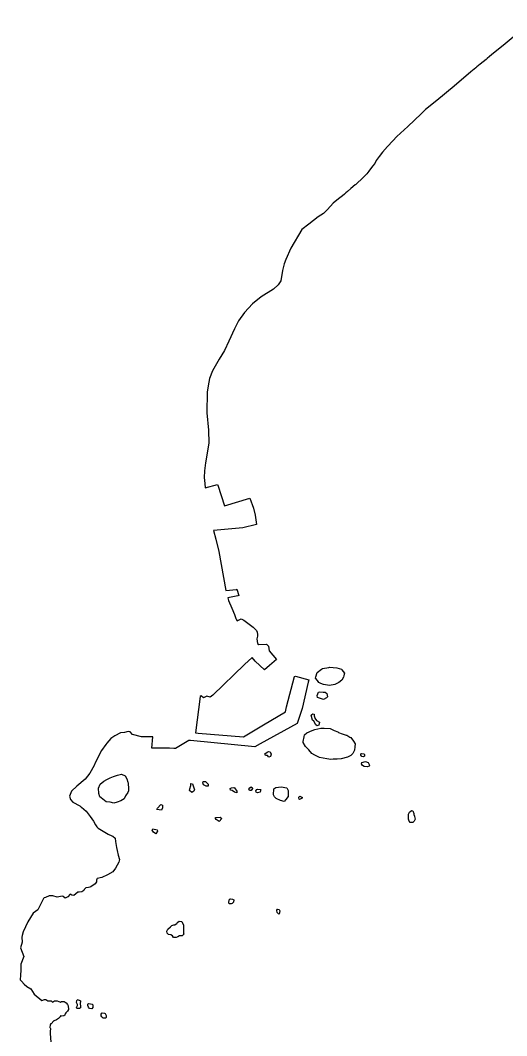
# Model space of a CAD drawing. Header units: inches. Extents: x -62624 to 51363, y -122611 to -15713.
# Drawn here: x 24435 to 26107, y -102187 to -98698 of the extents above; entities that cross this region are included whole.
import ezdxf

# ---------------------------------------------------------------- set-up
doc = ezdxf.new("R2010")
doc.units = ezdxf.units.IN
doc.header["$MEASUREMENT"] = 0

msp = doc.modelspace()

# ---------------------------------------------------------------- linework, layer by layer
for points in [[(26199.5, -98697.7), (26102.2, -98778.7), (26054.8, -98816.3), (26048, -98822.6), (26040.2, -98829.4), (26036.1, -98832.6), (26016.2, -98848.9), (26010.6, -98853.3), (26005, -98857.7), (26001.2, -98861.5), (25984.3, -98875.1), (25926.6, -98924.1), (25866.5, -98972.8), (25828.5, -99004.1), (25812.9, -99019.5), (25767.1, -99063.1), (25729.9, -99097.6), (25715.9, -99112.2), (25696.9, -99131.2), (25680, -99151), (25668.5, -99165.6), (25658.6, -99179.8), (25654, -99189.4), (25646.2, -99199.4), (25633.4, -99216.4), (25626, -99225.1), (25617.4, -99234.1), (25607.9, -99243.2), (25594.2, -99255.9), (25588.6, -99261.5), (25586.1, -99262.8), (25570.8, -99276.2), (25559.9, -99286.3), (25554, -99291.2), (25549.2, -99294.8), (25542.4, -99301), (25528.7, -99311.1), (25510.6, -99326.1), (25490.7, -99348.1), (25477, -99361.3), (25459.5, -99372.6), (25426.6, -99398.9), (25402.7, -99417.1), (25365.2, -99481.4), (25347.5, -99519.9), (25342.2, -99534.7), (25336.8, -99557.5), (25330.7, -99593), (25321.1, -99606.9), (25305.8, -99621.2), (25263.3, -99648.2), (25233.4, -99672.7), (25205.5, -99701.9), (25185.3, -99731), (25171.3, -99758.2), (25152.2, -99799.9), (25137.2, -99832.8), (25119.1, -99862.2), (25096.3, -99902.1), (25086, -99929.3), (25080.4, -99954), (25077.3, -99976.3), (25076.5, -100047.2), (25082.3, -100106.6), (25083, -100151.5), (25071.5, -100219), (25068.5, -100245.6), (25067.6, -100268.8), (25069.3, -100290.1), (25070.7, -100304.8), (25113.5, -100292.5), (25114.4, -100295.2), (25137.2, -100366.3), (25224.5, -100339.9), (25236.5, -100374.1), (25242.4, -100398.4), (25247.4, -100431), (25200.5, -100441.7), (25099, -100451.5), (25107.7, -100480.6), (25117.7, -100523.2), (25142.2, -100656.9), (25178, -100653.8), (25179.8, -100653.1), (25186.6, -100674.9), (25183, -100675.7), (25148.7, -100682.6), (25151.2, -100692), (25162.5, -100718.6), (25171.6, -100740.4), (25176.3, -100753.4), (25178.3, -100758.2), (25180.6, -100761.1), (25194.3, -100754.2), (25203.1, -100759.4), (25235.4, -100783), (25246.5, -100794.4), (25249.7, -100801.1), (25250.8, -100808.4), (25250.3, -100814.1), (25248.2, -100823.4), (25251, -100839.9), (25255.6, -100843.5), (25281.6, -100841.7), (25288.2, -100848.6), (25290.5, -100864.8), (25316.2, -100894.1), (25291.2, -100915.4), (25274.4, -100929.9), (25243, -100899.9), (25231.7, -100888.1), (25205.5, -100911.9), (25096.4, -101016.6), (25088.3, -101023.8), (25075.9, -101020.6), (25064.5, -101026.8), (25056.9, -101019.4), (25053.5, -101021.4), (25036.9, -101147.1), (25046.7, -101147.5), (25202, -101160), (25271.5, -101119), (25346.7, -101074.7), (25350.5, -101057.2), (25378.2, -100952.7), (25381.3, -100951.5), (25426.4, -100964.5), (25425.2, -100972), (25403.5, -101063.3), (25386.9, -101114.7), (25259.4, -101184.7), (25241.6, -101194.7), (25020.6, -101172.5), (25014.4, -101173.2), (24968.2, -101200.2), (24963.1, -101200.8), (24947.5, -101199.6), (24886.9, -101199.1), (24890.5, -101160.4), (24871.1, -101160.4), (24851.2, -101160.5), (24820.5, -101152.4), (24812.7, -101143), (24805.5, -101141.9), (24793.1, -101145.3), (24779, -101146.8), (24760.6, -101156.3), (24745.9, -101166.1), (24733, -101182), (24729.3, -101187.1), (24713.7, -101207.7), (24692, -101249.7), (24688.8, -101258.3), (24673.9, -101284.6), (24658.4, -101305.4), (24629, -101329.7), (24611.2, -101346.6), (24604.1, -101364.7), (24607.9, -101375.6), (24615.4, -101384.9), (24639.2, -101398), (24643, -101401.1), (24645.5, -101402.4), (24661.2, -101415.4), (24675.3, -101433.7), (24686.2, -101450.4), (24693.9, -101463.3), (24697.8, -101469.6), (24703.2, -101474.7), (24737.6, -101494.7), (24750.2, -101500.2), (24753.3, -101502.1), (24760.8, -101508.3), (24762.7, -101520.2), (24765.3, -101540.2), (24767.8, -101550.8), (24771, -101567.1), (24776, -101581.4), (24773.5, -101591.5), (24762.3, -101611.5), (24753, -101624), (24734.9, -101634.1), (24715.5, -101643.5), (24699.9, -101647.3), (24698.2, -101649.2), (24697.3, -101652.8), (24696.7, -101659.1), (24692.4, -101665.9), (24678, -101675.4), (24673.7, -101676.6), (24669.9, -101678.5), (24659.9, -101679.2), (24654.3, -101684.8), (24653.7, -101687.9), (24646.9, -101692.9), (24637.5, -101694.2), (24632.5, -101694.2), (24618.8, -101705.5), (24612.5, -101704.9), (24608.8, -101702.4), (24606.9, -101701.2), (24598.8, -101710.6), (24588.8, -101714.4), (24582.5, -101709.4), (24579.4, -101708.1), (24561.9, -101711.9), (24546.5, -101707.2), (24533.8, -101707), (24522, -101712), (24517.6, -101713.3), (24514.5, -101716.4), (24495.8, -101754.6), (24479.6, -101766.5), (24461, -101796.6), (24444.8, -101830.4), (24441.1, -101843.6), (24440, -101849), (24441.6, -101866.1), (24436.2, -101885.4), (24447.5, -101915.4), (24437, -101941.7), (24437, -101953.6), (24437.2, -101962.4), (24436.1, -101979.3), (24435.1, -101995.4), (24438.8, -101999.6), (24448.1, -102010.7), (24458.1, -102018.5), (24471.2, -102026.2), (24482.4, -102044.4), (24509.2, -102066.6), (24518.5, -102062.8), (24522.9, -102063.4), (24529.8, -102067.2), (24541, -102067.8), (24544.2, -102070.3), (24546.1, -102072.1), (24552.3, -102067.1), (24562.3, -102067.7), (24567.9, -102070.2), (24571, -102070.8), (24572.9, -102072.7), (24577.3, -102069.6), (24585.4, -102070.2), (24589.1, -102072), (24592.3, -102074.5), (24597.9, -102080.1), (24599.8, -102085.1), (24601.1, -102097), (24597.3, -102103.2), (24591.7, -102108.9), (24589.9, -102112), (24588.6, -102117), (24584.3, -102119.6), (24577.4, -102120.8), (24574.9, -102119.6), (24573.7, -102120.8), (24572.4, -102120.8), (24571.8, -102122.7), (24566.2, -102128.3), (24560, -102133.4), (24551.9, -102135.9), (24550, -102135.9), (24541.2, -102146.5), (24539.4, -102147.2), (24539.4, -102147.8), (24537.5, -102150.9), (24536.9, -102158.4), (24536.9, -102159.7), (24538.2, -102160.3), (24539.4, -102162.2), (24538.2, -102172.8), (24537.4, -102179.8), (24544, -102254.1)], [(25449.5, -100958.1), (25450.8, -100954.4), (25455.7, -100938.7), (25470.1, -100928.1), (25473.8, -100925.6), (25495.7, -100921.7), (25498.1, -100921.1), (25523.2, -100923.5), (25538.8, -100927.9), (25540.1, -100930.4), (25549.5, -100941.6), (25548.9, -100944.7), (25547.6, -100951), (25545.8, -100955.4), (25540.2, -100965.4), (25530.2, -100973.6), (25516.4, -100980.5), (25497.7, -100983.6), (25477.1, -100980.6), (25467.7, -100977.5), (25461.4, -100973.8), (25456.4, -100966.9), (25449.5, -100958.1)], [(25455.3, -101018.1), (25460.3, -101006.3), (25465.3, -101005.6), (25475.9, -101006.8), (25481.5, -101006.8), (25483.4, -101006.8), (25489.1, -101011.8), (25491, -101022.4), (25487.2, -101026.8), (25477.2, -101032.5), (25456.6, -101025), (25455.3, -101018.1)], [(25434.9, -101086.4), (25437.4, -101083.2), (25440.5, -101081.4), (25445.5, -101082.6), (25445.5, -101087.6), (25448, -101094.5), (25448, -101096.3), (25453, -101104.5), (25463.7, -101110), (25461.8, -101120.1), (25455.6, -101122), (25450.6, -101119.5), (25443.7, -101106.4), (25439.9, -101102.6), (25434.9, -101086.4)], [(25407, -101180.2), (25407, -101175.8), (25411.3, -101160.2), (25411.9, -101153.9), (25420, -101147), (25438.1, -101138.2), (25447.5, -101135.1), (25468.1, -101130), (25480, -101130), (25500, -101131.2), (25514.4, -101138), (25526.9, -101143), (25528.8, -101144.9), (25541.3, -101149.8), (25555.7, -101154.2), (25557.6, -101154.2), (25567.6, -101161), (25571.4, -101162.9), (25580.2, -101174.7), (25585.8, -101184.7), (25585.2, -101194.1), (25584, -101206), (25577.8, -101217.9), (25570.9, -101224.2), (25559.7, -101229.8), (25538.5, -101236.1), (25524.1, -101237.4), (25510.3, -101237.5), (25502.2, -101238.1), (25488.4, -101236.3), (25464, -101231.3), (25447.7, -101223.2), (25437.1, -101217.7), (25426.4, -101205.2), (25423.9, -101202.1), (25415.8, -101194), (25407, -101180.2)], [(25275.8, -101218.7), (25283.3, -101213.1), (25288.3, -101210.6), (25294.5, -101211.8), (25297.1, -101219.9), (25295.2, -101227.4), (25289.6, -101230.6), (25285.2, -101224.3), (25278.3, -101224.4), (25276.4, -101220.6), (25275.8, -101218.7)], [(25605.9, -101223.4), (25605.9, -101219.1), (25608.4, -101217.2), (25616.5, -101218.4), (25618.4, -101220.9), (25618.4, -101226.5), (25614.1, -101229), (25609.1, -101228.4), (25605.9, -101223.4)], [(25608.5, -101253.5), (25609.1, -101248.4), (25621.6, -101245.3), (25630.4, -101249), (25636, -101257.8), (25634.2, -101261.5), (25628.5, -101263.4), (25617.3, -101262.8), (25611, -101258.4), (25608.5, -101253.5)], [(24704.1, -101337.2), (24709.7, -101322.8), (24722.8, -101312.1), (24732.1, -101306.5), (24744.6, -101300.8), (24755.2, -101297), (24769.6, -101292.6), (24782.7, -101288.2), (24795.2, -101293.8), (24801.5, -101305), (24804.7, -101315.7), (24805.9, -101318.1), (24807.2, -101340), (24806.6, -101345.7), (24804.2, -101351.9), (24797.3, -101362.6), (24791.7, -101373.2), (24780.5, -101380.1), (24768.6, -101384.5), (24756.1, -101387.7), (24743.6, -101385.2), (24730.5, -101383.4), (24712.9, -101370.3), (24708.5, -101366.6), (24705.4, -101354.7), (24704.1, -101337.2)], [(25016.7, -101345.1), (25017.9, -101338.8), (25021, -101327.6), (25021, -101320.7), (25026.6, -101321.9), (25033.6, -101341.9), (25031.1, -101347.5), (25024.8, -101351.9), (25016.7, -101345.1)], [(25062.3, -101318.1), (25064.1, -101314.3), (25067.2, -101313.7), (25072.3, -101314.3), (25081, -101322.4), (25081, -101324.3), (25080.4, -101329.9), (25073.5, -101329.9), (25065.4, -101325.6), (25062.3, -101318.1)], [(25156.7, -101337.8), (25161.1, -101335.9), (25169.2, -101334), (25171.7, -101335.9), (25179.3, -101346.5), (25179.3, -101352.2), (25171.8, -101350.9), (25163.6, -101345.3), (25158, -101343.4), (25156.7, -101337.8)], [(25221.1, -101340.2), (25223.6, -101335.8), (25228.6, -101332.6), (25231.8, -101333.9), (25233.6, -101337.6), (25228.6, -101345.1), (25223, -101344.5), (25221.1, -101340.2)], [(25244.3, -101345.7), (25248, -101341.3), (25251.1, -101340.1), (25260.5, -101341.3), (25261.8, -101342.5), (25261.2, -101345), (25259.9, -101350.1), (25250.6, -101353.2), (25246.2, -101350.7), (25244.3, -101345.7)], [(25305.6, -101359.9), (25306.1, -101339.3), (25313, -101334.3), (25331.8, -101332.3), (25351.2, -101336), (25355.6, -101344.2), (25356.2, -101362.9), (25356.2, -101365.4), (25348.1, -101376.1), (25342.5, -101382.3), (25330, -101379.2), (25315, -101372.4), (25309.3, -101366.8), (25305.6, -101359.9)], [(25392.5, -101370.3), (25392.5, -101367.2), (25396.2, -101364.7), (25402.5, -101367.2), (25403.7, -101367.8), (25403.8, -101371.5), (25394.4, -101375.3), (25393.2, -101374.1), (25392.5, -101370.3)], [(24904.3, -101409.8), (24906.2, -101406), (24918.7, -101392.3), (24924.3, -101394.7), (24924.3, -101404.1), (24920, -101412.3), (24904.3, -101409.8)], [(25105.7, -101441.1), (25105.7, -101438), (25122, -101436.1), (25128.3, -101440.5), (25118.9, -101451.1), (25108.3, -101444.9), (25105.7, -101441.1)], [(25769.7, -101443.1), (25769.7, -101425.6), (25772.8, -101419.3), (25778.4, -101414.3), (25780.3, -101413.6), (25784, -101414.9), (25788.4, -101423.6), (25788.4, -101426.7), (25789.7, -101432.4), (25790.3, -101434.3), (25792.2, -101443), (25788.5, -101450.5), (25784.8, -101454.3), (25775.4, -101454.3), (25771.6, -101450.6), (25769.7, -101443.1)], [(24888.3, -101480.5), (24890.8, -101476.7), (24905.8, -101479.8), (24907.1, -101484.8), (24901.5, -101493.6), (24892.7, -101488), (24888.3, -101480.5)], [(25152.3, -101728.5), (25154.1, -101718.5), (25157.2, -101716.6), (25164.7, -101718.4), (25169.1, -101720.3), (25168.5, -101728.4), (25163.5, -101733.4), (25160.4, -101734.7), (25153.5, -101734.1), (25152.3, -101728.5)], [(25316.6, -101758.7), (25317.3, -101756.2), (25319.8, -101753.1), (25320.4, -101752.4), (25325.4, -101753.7), (25327.3, -101758.6), (25325.4, -101769.3), (25322.9, -101768.7), (25318.5, -101764.3), (25318.5, -101762.4), (25316.6, -101758.7)], [(24938.9, -101828.5), (24942.6, -101820.9), (24951.4, -101812.8), (24956.4, -101808.4), (24963.2, -101805.9), (24966.3, -101805.9), (24971.3, -101802.8), (24973.8, -101802.1), (24973.8, -101799), (24976.3, -101797.7), (24981.3, -101793.3), (24990.1, -101794.6), (24995.7, -101807.7), (24995.8, -101834.6), (24997, -101838.3), (24993.9, -101842.1), (24991.4, -101844), (24982.1, -101844.6), (24977.1, -101847.8), (24970.8, -101849.7), (24962.1, -101849.7), (24958.3, -101844.7), (24952.7, -101840.3), (24944.6, -101839.1), (24940.2, -101834.7), (24938.9, -101828.5)], [(24627.9, -102090.7), (24630.4, -102085.7), (24632.3, -102083.8), (24632.3, -102080), (24628.5, -102073.1), (24629.1, -102066.9), (24631.6, -102063.8), (24631, -102063.2), (24637.2, -102065), (24641.6, -102067.5), (24641, -102078.1), (24641, -102079.4), (24641.6, -102085), (24641.7, -102091.3), (24638.6, -102093.8), (24629.8, -102093.8), (24627.9, -102090.7)], [(24667.3, -102083.7), (24667.2, -102079.3), (24669.7, -102076.8), (24682.9, -102078.6), (24684.8, -102084.3), (24684.1, -102090.5), (24681, -102094.9), (24673.5, -102094.3), (24669.1, -102089.3), (24667.3, -102083.7)], [(24711.7, -102116.7), (24713, -102115.4), (24713, -102113.6), (24715.4, -102109.8), (24716.7, -102108.6), (24724.8, -102109.8), (24726.7, -102111.7), (24729.8, -102117.9), (24729.8, -102125.4), (24728.6, -102127.3), (24720.5, -102126.7), (24715.5, -102123), (24711.7, -102116.7)]]:
    msp.add_lwpolyline(points)

doc.saveas('drawing.dxf')
